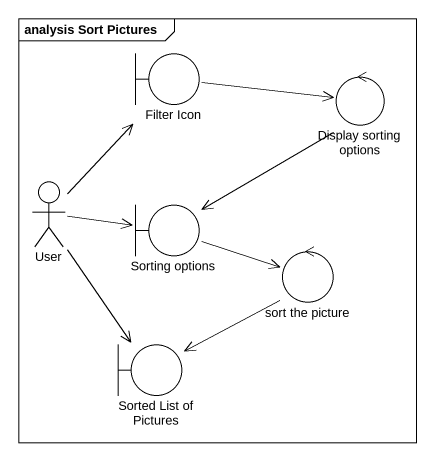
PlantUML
@startuml
mainframe analysis Sort Pictures
boundary "Filter Icon" as Filter_Icon
control "Display sorting options" as Display_sorting_options
actor User
boundary "Sorting options" as Sorting_options
control "sort the picture" as sort_the_picture
boundary "Sorted List of Pictures" as Sorted_List_of_Pictures
Filter_Icon -right-> Display_sorting_options
Display_sorting_options --> Sorting_options
User -up-> Filter_Icon
User -right-> Sorting_options
User --> Sorted_List_of_Pictures
Sorting_options -right-> sort_the_picture
sort_the_picture --> Sorted_List_of_Pictures
@enduml
